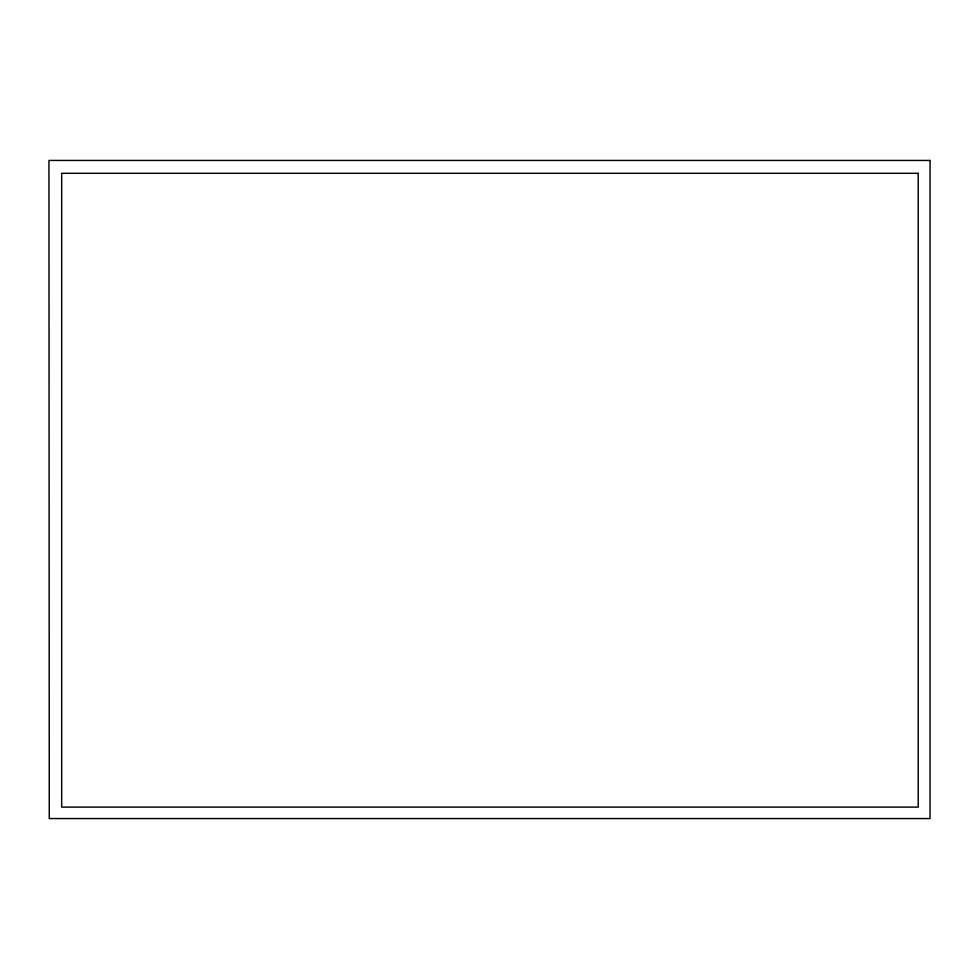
<?xml version="1.0" encoding="UTF-8"?>
<svg xmlns="http://www.w3.org/2000/svg" width="979" height="979" viewBox="0 0 979 979"><rect width="100%" height="100%" fill="white"/><g stroke="black" fill="none" stroke-linecap="round" stroke-linejoin="round"><path stroke-width="1.47" d="M930.05 160.446L48.95 160.446L49.268 818.554L930.05 818.554L930.05 160.446M918.204 173.307L61.677 173.307L61.677 807.1L918.204 807.1L918.204 173.307"/></g></svg>
